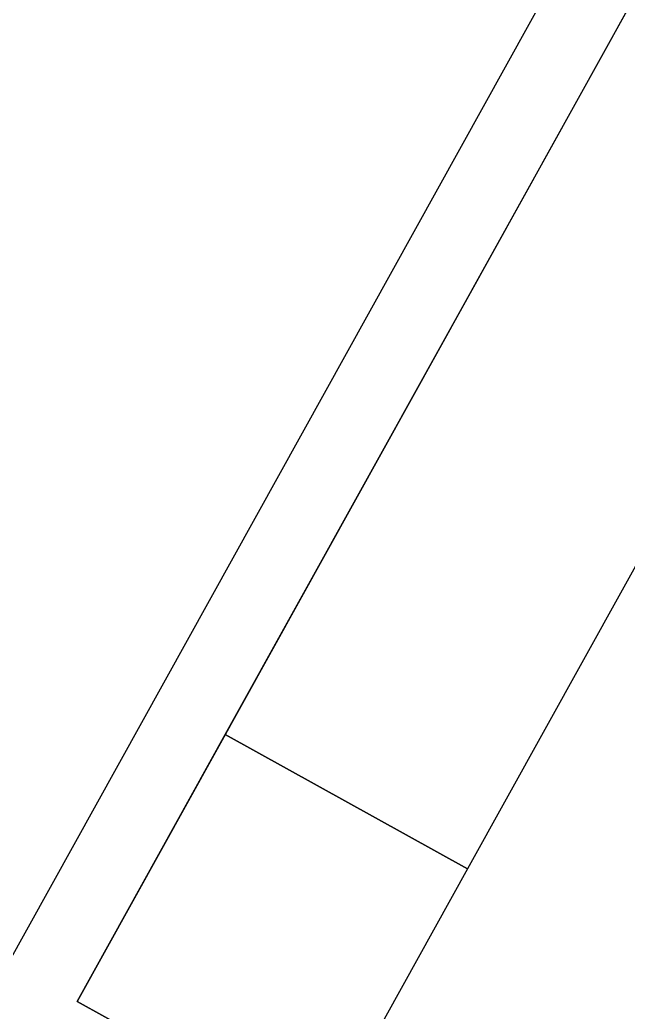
# Model space of a CAD drawing. Header units: metres. Extents: x 3.2 to 22.3, y 0.7 to 22.8.
# Drawn here: x 15.528 to 16.241, y 10.726 to 11.89 of the extents above; entities that cross this region are included whole.
import ezdxf

# ---------------------------------------------------------------- set-up
doc = ezdxf.new("R2010")
doc.units = ezdxf.units.M
doc.layers.add('ARREDI', color=9, linetype='Continuous')
doc.layers.add('PARETI_STRUTTURE', color=7, linetype='Continuous')

msp = doc.modelspace()

# ---------------------------------------------------------------- linework, layer by layer
at = {"layer": 'ARREDI'}
for points in [[(16.2651, 11.9468), (16.6017, 12.5541), (16.8858, 12.3966), (16.5492, 11.7893), (16.0528, 10.8939), (15.7687, 11.0514)], [(15.8792, 10.5808), (15.5951, 10.7383), (15.7687, 11.0514), (16.0528, 10.8939)]]:
    msp.add_lwpolyline(points, close=True, dxfattribs=at)
at = {"layer": 'PARETI_STRUTTURE'}
for points in [[(15.4842, 10.7291), (16.5513, 12.6541)], [(16.6017, 12.5541), (15.5951, 10.7383)], [(15.5951, 10.7383), (17.8566, 9.4846)]]:
    msp.add_lwpolyline(points, dxfattribs=at)

doc.saveas('drawing.dxf')
